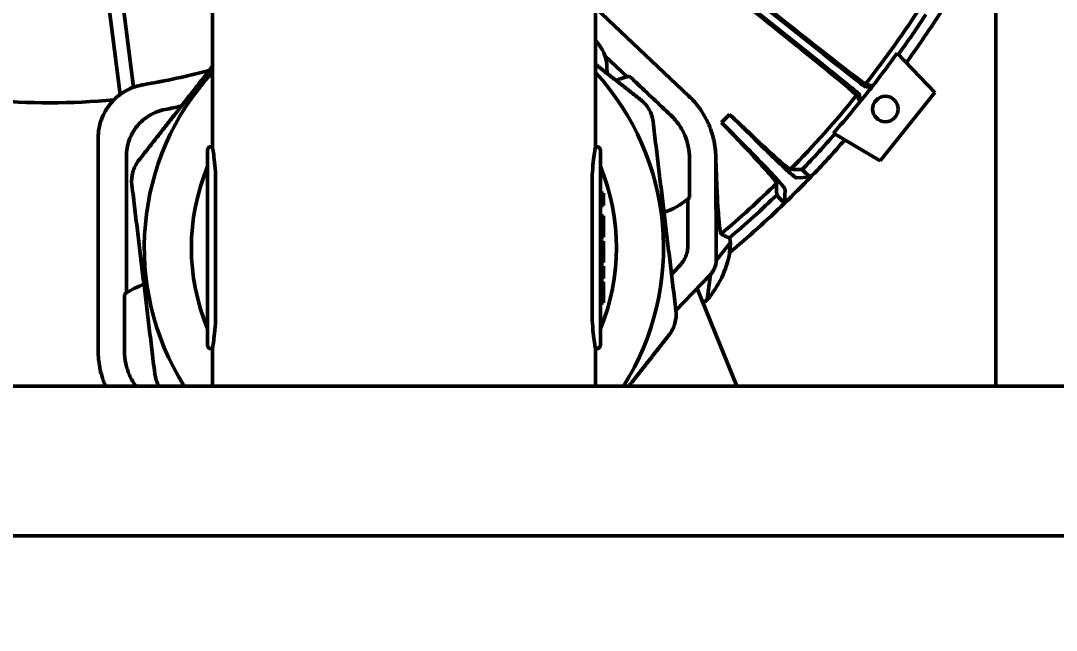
# Model space of a CAD drawing. Header units: inches. Extents: x 11 to 1621, y 11 to 1332.
# Drawn here: x 1087.19 to 1094.4, y 301.62 to 305.86 of the extents above; entities that cross this region are included whole.
import ezdxf

# ---------------------------------------------------------------- set-up
doc = ezdxf.new("R2010")
doc.units = ezdxf.units.IN
doc.header["$LTSCALE"] = 48
doc.header["$MEASUREMENT"] = 0
doc.layers.add('Dimension (ANSI)', color=7, linetype='Continuous', lineweight=25)
doc.layers.add('Visible (ANSI)', color=7, linetype='Continuous', lineweight=50)
doc.styles.add('Dimension Text', font='tahoma.ttf')
doc.dimstyles.new('ELC FT', dxfattribs={"dimscale": 48, "dimtxt": 0.12, "dimasz": 0.098425, "dimexe": 0.05, "dimexo": 0.1, "dimgap": 0.031496, "dimtad": 1, "dimdec": 5, "dimzin": 3, "dimdsep": 46, "dimlunit": 4, "dimtxsty": 'Dimension Text', "dimcen": 0.09, "dimdle": 0.5, "dimclrd": 5, "dimclre": 5, "dimclrt": 256, "dimadec": 1, "dimazin": 3, "dimtfac": 0.833333, "dimtofl": 0, "dimtmove": 0, "dimatfit": 3, "dimfxl": 0, "dimfrac": 2, "dimtolj": 1, "dimtzin": 0, "dimlwd": 25, "dimlwe": 25, "dimarcsym": 0})

# ---------------------------------------------------------------- blocks, each defined once
blk = doc.blocks.new('*D32')
at = {"layer": 'Defpoints', "color": 0, "linetype": 'Continuous', "transparency": 16777216}
for p in [(1009.1438, 460.8893), (1167.9445, 460.8893), (1018.5453, 291.4511)]:
    blk.add_point(p, dxfattribs=at)
at = {"layer": 'Dimension (ANSI)', "color": 5, "linetype": 'Continuous', "lineweight": 25, "transparency": 16777216}
for p, q in [((1163.1445, 460.8893), (1006.7438, 460.8893)), ((1009.1438, 296.1755), (1009.1438, 456.1649)), ((1013.7453, 291.4511), (1006.7438, 291.4511))]:
    blk.add_line(p, q, dxfattribs=at)
at = {"layer": 'Dimension (ANSI)', "color": 5, "linetype": 'Continuous', "transparency": 16777216}
for points in [[(1008.3564, 456.1649), (1009.9312, 456.1649), (1009.1438, 460.8893)], [(1008.3564, 296.1755), (1009.9312, 296.1755), (1009.1438, 291.4511)]]:
    blk.add_solid(points, dxfattribs=at)
at = {"layer": 'Dimension (ANSI)', "linetype": 'Continuous', "lineweight": 25, "transparency": 16777216, "insert": (1003.9957, 376.1702), "char_height": 5.76, "attachment_point": 5, "rotation": 90, "style": 'Dimension Text'}
blk.add_mtext('\\A1;14\'-1 7/16"', dxfattribs=at)
blk = doc.blocks.new('*D51')
at = {"layer": 'Defpoints', "color": 0, "linetype": 'Continuous', "transparency": 16777216}
for p in [(1146.447, 546.4511), (994.5453, 291.4511), (1018.5453, 291.4511)]:
    blk.add_point(p, dxfattribs=at)
at = {"layer": 'Dimension (ANSI)', "color": 5, "linetype": 'Continuous', "lineweight": 25, "transparency": 16777216}
for p, q in [((1141.647, 546.4511), (992.1453, 546.4511)), ((994.5453, 541.7267), (994.5453, 296.1755)), ((1013.7453, 291.4511), (992.1453, 291.4511))]:
    blk.add_line(p, q, dxfattribs=at)
at = {"layer": 'Dimension (ANSI)', "color": 5, "linetype": 'Continuous', "transparency": 16777216}
for points in [[(993.7579, 541.7267), (995.3327, 541.7267), (994.5453, 546.4511)], [(993.7579, 296.1755), (995.3327, 296.1755), (994.5453, 291.4511)]]:
    blk.add_solid(points, dxfattribs=at)
at = {"layer": 'Dimension (ANSI)', "linetype": 'Continuous', "lineweight": 25, "transparency": 16777216, "insert": (990.0336, 418.9511), "char_height": 5.76, "attachment_point": 5, "rotation": 90, "style": 'Dimension Text'}
blk.add_mtext('\\A1;21\'-3"', dxfattribs=at)

msp = doc.modelspace()

# ---------------------------------------------------------------- linework, layer by layer
at = {"layer": 'Visible (ANSI)'}
for p, q in [((1093.976979, 303.316653), (1093.976979, 335.716301)), ((1092.723541, 305.593746), (1091.27319, 306.750362)), ((1091.31001, 306.796534), (1092.760361, 305.639917)), ((1087.785998, 306.066574), (1087.878917, 305.346621)), ((1087.9717, 305.396585), (1087.883758, 306.077977)), ((1088.520331, 304.982896), (1088.520331, 306.080171)), ((1091.188628, 304.982896), (1091.188628, 306.080171)), ((1091.83912, 305.335092), (1091.188628, 305.948907)), ((1091.410275, 305.469103), (1091.254589, 305.616011)), ((1093.551922, 305.361162), (1093.290887, 305.634669)), ((1091.269005, 305.493836), (1091.268593, 305.533168)), ((1093.071163, 305.398281), (1093.118325, 305.404807)), ((1093.032411, 305.297074), (1093.028279, 305.344506)), ((1093.171446, 304.88406), (1093.551922, 305.361162)), ((1092.123185, 305.208142), (1092.122985, 305.207936)), ((1092.122985, 305.207936), (1092.298786, 305.034215)), ((1092.066772, 305.151729), (1092.066978, 305.151929)), ((1092.240699, 304.976128), (1092.066978, 305.151929)), ((1087.724861, 305.042179), (1087.724861, 303.560587)), ((1092.846711, 305.077689), (1093.171446, 304.88406)), ((1088.486331, 304.736802), (1088.486331, 304.958287)), ((1088.520331, 304.982896), (1088.51094, 304.982896)), ((1091.188628, 304.982896), (1091.198019, 304.982896)), ((1091.222628, 304.736802), (1091.222628, 304.958287)), ((1092.028724, 304.191242), (1092.027329, 304.899902)), ((1088.486331, 304.736802), (1088.486331, 303.82274)), ((1088.543224, 303.82274), (1088.543224, 304.736802)), ((1091.165735, 303.82274), (1091.165735, 304.736802)), ((1091.222628, 304.736802), (1091.222628, 303.82274)), ((1092.68577, 304.770096), (1092.586898, 304.765928)), ((1091.222628, 304.659455), (1091.243756, 304.659455)), ((1091.243756, 304.601751), (1091.243756, 304.659455)), ((1092.508986, 304.688016), (1092.504817, 304.589144)), ((1091.222628, 304.601751), (1091.243756, 304.601751)), ((1091.243756, 304.572899), (1091.243756, 304.601751)), ((1091.222628, 304.572899), (1091.243756, 304.572899)), ((1091.222628, 304.500769), (1091.243756, 304.500769)), ((1091.243756, 304.429146), (1091.243756, 304.500769)), ((1091.222628, 304.429146), (1091.243756, 304.429146)), ((1091.243756, 304.352903), (1091.243756, 304.429146)), ((1091.222628, 304.352903), (1091.243756, 304.352903)), ((1091.222628, 304.324051), (1091.243756, 304.324051)), ((1091.243756, 304.250287), (1091.243756, 304.324051)), ((1092.028724, 304.191242), (1092.129034, 304.316391)), ((1091.222628, 304.250287), (1091.243756, 304.250287)), ((1091.243756, 304.176185), (1091.243756, 304.250287)), ((1091.222628, 304.176185), (1091.243756, 304.176185)), ((1091.222628, 304.150939), (1091.243756, 304.150939)), ((1091.243756, 304.064383), (1091.243756, 304.150939)), ((1091.748955, 303.842879), (1091.989435, 304.093322)), ((1091.989435, 304.093322), (1091.966987, 303.91813)), ((1091.222628, 304.064383), (1091.243756, 304.064383)), ((1091.222628, 304.042749), (1091.243756, 304.042749)), ((1091.222628, 304.042745), (1091.243756, 304.042745)), ((1091.243756, 304.042745), (1091.243756, 304.042749)), ((1091.243756, 303.894878), (1091.243756, 304.042745)), ((1087.90819, 303.954953), (1087.90819, 303.560587)), ((1092.172095, 303.316653), (1091.896671, 303.996714)), ((1091.222628, 303.894878), (1091.243756, 303.894878)), ((1088.486331, 303.601255), (1088.486331, 303.82274)), ((1091.222628, 303.601255), (1091.222628, 303.82274)), ((1088.520331, 303.576646), (1088.51094, 303.576646)), ((1088.520331, 303.316653), (1088.520331, 303.576646)), ((1091.188628, 303.316653), (1091.188628, 303.576646)), ((1091.188628, 303.576646), (1091.198019, 303.576646)), ((1144.134479, 303.316653), (1082.856342, 303.316653)), ((1037.571979, 302.273462), (1144.134479, 302.273462))]:
    msp.add_line(p, q, dxfattribs=at)
msp.add_circle((1093.20778, 305.245345), 0.088583, dxfattribs=at)
for centre, radius, start, end in [((1087.390215, 309.884699), 7.362205, 326.8613105, 328.8529753), ((1087.390215, 309.884699), 7.224409, 321.8305819, 327.2540995), ((1087.390215, 309.884699), 7.283465, 324.219264, 326.867563), ((1087.390215, 309.884699), 7.362205, 324.1050933, 326.8613105), ((1090.999907, 305.530354), 0.268701, 0.6001756, 45.3844674), ((1087.390215, 309.884699), 7.27191, 321.9714278, 324.2362289), ((1087.186984, 310.464464), 5.121222, 279.585717, 284.8475966), ((1089.854479, 304.279771), 1.808125, 137.5496995, 212.1854339), ((1089.854479, 304.279771), 1.808125, 327.8145661, 42.4503005), ((1091.516148, 304.991808), 0.488896, 102.5066994, 112.1517697), ((1088.102705, 305.042179), 0.377844, 99.585717, 114.0040929), ((1087.390215, 309.884699), 7.27191, 320.885715, 321.9714278), ((1087.390215, 309.884699), 4.596457, 264.4333157, 275.5666843), ((1088.102705, 305.042179), 0.377844, 123.6207496, 134.3547842), ((1087.390215, 309.884699), 7.224409, 315.5520868, 321.026561), ((1088.102705, 305.042179), 0.377844, 144.7548238, 155.4546585), ((1091.427353, 304.89872), 0.599977, 27.4111741, 34.5139302), ((1087.390215, 309.884699), 7.27191, 318.6209139, 320.885715), ((1087.390215, 309.884699), 6.653662, 314.6589712, 315.3410288), ((1088.102705, 305.042179), 0.377844, 165.1969047, 180), ((1091.427353, 304.89872), 0.599977, 13.2598068, 20.6363316), ((1087.390215, 309.884699), 7.283465, 315.9874901, 318.6378789), ((1087.390215, 309.884699), 7.362205, 315.9958324, 318.7520495), ((1088.51094, 304.958287), 0.024609, 90, 180), ((1091.198019, 304.958287), 0.024609, 0, 90), ((1091.427353, 304.89872), 0.599977, 0.1128195, 5.5763028), ((1089.854479, 304.279771), 1.48, 157.5817765, 202.4182235), ((1089.854479, 304.279771), 1.48, 337.5817765, 22.4182235), ((1087.390215, 309.884699), 7.224409, 310.3054614, 314.4479132), ((1087.390215, 309.884699), 7.362205, 314.0041676, 315.9958324), ((1091.516148, 304.991808), 0.488896, 287.8592038, 310.0963412), ((1087.390215, 309.884699), 7.362205, 309.9849656, 314.0041676), ((1087.390215, 309.884699), 7.283465, 310.5249168, 314.0125099), ((1091.887748, 304.190964), 0.140977, 342.3271084, 350.1650202), ((1091.887748, 304.190964), 0.140977, 325.8611824, 333.5082307), ((1088.196194, 303.559892), 0.488896, 108.1474872, 124.1549552), ((1088.51094, 303.601255), 0.024609, 180, 270), ((1091.198019, 303.601255), 0.024609, 270, 0), ((1088.324838, 303.560587), 0.599977, 192.1477244, 199.2504804)]:
    msp.add_arc(centre, radius, start, end, dxfattribs=at)
for centre, major_axis, ratio, start_param, end_param in [((1092.720454, 305.589913), (-0.30781, 0.24547), 0.0124998, 3.15347525, 4.71233078), ((1092.763411, 305.643779), (0.30781, -0.24547), 0.0124998, 4.71244717, 6.27130271), ((1087.463955, 309.810959), (-4.631209, -4.631209), 0.99997868, 1.5647058, 1.57688685), ((1104.105378, 312.318432), (-9.000598, -12.931437), 0.63572295, 5.72773506, 5.73047507), ((1086.309703, 310.955024), (5.318733, -7.300998), 0.84997157, 0.0510516, 0.05592436)]:
    msp.add_ellipse(centre, major_axis=major_axis, ratio=ratio, start_param=start_param, end_param=end_param, dxfattribs=at)
for points, knots in [([(1093.069951, 305.420094), (1093.068714, 305.419373), (1093.053541, 305.429758), (1092.996839, 305.471713), (1092.954612, 305.503835), (1092.86417, 305.573759), (1092.797126, 305.625809), (1092.580185, 305.796495), (1092.463684, 305.888735), (1092.233757, 306.071679), (1092.107883, 306.172277), (1091.848273, 306.380831), (1091.688597, 306.509319), (1091.497269, 306.664622), (1091.438297, 306.712811), (1091.368758, 306.770425), (1091.349318, 306.786714), (1091.317311, 306.813981), (1091.305969, 306.823969), (1091.299084, 306.830425)], [-17.27333321, -17.27333321, -17.27333321, -17.27333321, -13.61559566, -13.61559566, -9.88285338, -9.88285338, -7.49084232, -7.49084232, -5.31755742, -5.31755742, -3.17115603, -3.17115603, -1.70257017, -1.70257017, -0.88983783, -0.88983783, -0.4653654, -0.4653654, 0, 0, 0, 0]), ([(1091.237717, 306.753473), (1091.245323, 306.748345), (1091.257123, 306.739853), (1091.28936, 306.715844), (1091.308658, 306.701224), (1091.376917, 306.648902), (1091.434144, 306.604413), (1091.655664, 306.43099), (1091.87034, 306.261062), (1092.09962, 306.079399), (1092.223845, 305.980444), (1092.450528, 305.799062), (1092.562913, 305.708696), (1092.765666, 305.544593), (1092.827284, 305.494047), (1092.910492, 305.425426), (1092.946607, 305.395155), (1092.994871, 305.353568), (1093.007151, 305.342138), (1093.006743, 305.340834)], [-3.77033534, -3.77033534, -3.77033534, -3.77033534, -3.70003746, -3.70003746, -3.63585737, -3.63585737, -3.51330002, -3.51330002, -3.22576149, -3.22576149, -2.67834819, -2.67834819, -2.13367201, -2.13367201, -1.55391744, -1.55391744, -0.77710111, -0.77710111, 0, 0, 0, 0]), ([(1091.844531, 304.629615), (1091.844451, 304.670255), (1091.844272, 304.76119), (1091.844096, 304.850426), (1091.84394, 304.929775), (1091.837437, 304.98617), (1091.812768, 305.063857), (1091.773311, 305.135704), (1091.736181, 305.180164), (1091.632991, 305.277536), (1091.53741, 305.367727), (1091.440712, 305.458972), (1091.426472, 305.47241)], [0.5977640464, 0.5977640464, 0.5977640464, 0.5977640464, 0.6082911369, 0.6215026907, 0.6215026907, 0.6296355728, 0.6377684549, 0.6459013371, 0.6540342192, 0.6540342192, 0.6825802431, 0.6875013944, 0.6875013944, 0.6875013944, 0.6875013944]), ([(1087.893495, 305.356817), (1087.901297, 305.362012), (1087.909275, 305.366905), (1087.9174, 305.371479), (1087.927713, 305.377284), (1087.938265, 305.382574), (1087.948997, 305.387346)], [0.29581201492, 0.29581201492, 0.29581201492, 0.29581201492, 0.2979097961, 0.2979097961, 0.2979097961, 0.30057204793, 0.30057204793, 0.30057204793, 0.30057204793]), ([(1087.724861, 305.042179), (1087.724861, 305.086371), (1087.740471, 305.1745), (1087.791029, 305.261617), (1087.828368, 305.30213), (1087.83622, 305.309932)], [0.875558315, 0.875558315, 0.875558315, 0.875558315, 0.930824186, 0.986090056, 1, 1, 1, 1]), ([(1087.794123, 305.260224), (1087.800599, 305.269402), (1087.807484, 305.278292), (1087.814753, 305.286848), (1087.82229, 305.295718), (1087.83024, 305.304228), (1087.838554, 305.312347)], [0.28548649071, 0.28548649071, 0.28548649071, 0.28548649071, 0.28797528113, 0.28797528113, 0.28797528113, 0.29055548978, 0.29055548978, 0.29055548978, 0.29055548978]), ([(1091.503683, 305.309908), (1091.527484, 305.291187), (1091.547539, 305.267536), (1091.576024, 305.217009), (1091.585878, 305.187607), (1091.589574, 305.157552)], [-1.202957606, -1.202957606, -1.202957606, -1.202957606, -0.981963958, -0.981963958, -0.76097031, -0.76097031, -0.76097031, -0.76097031]), ([(1091.83912, 305.335092), (1091.865582, 305.310122), (1091.891437, 305.28116), (1091.914984, 305.248285), (1091.917254, 305.245116), (1091.919502, 305.241911), (1091.921727, 305.238671)], [0.65381009188, 0.65381009188, 0.65381009188, 0.65381009188, 0.66194297401, 0.66194297401, 0.66194297401, 0.66272687405, 0.66272687405, 0.66272687405, 0.66272687405]), ([(1088.19107, 305.242041), (1088.152217, 305.234571), (1088.115661, 305.22034), (1088.082911, 305.200688), (1088.05016, 305.181036), (1088.021214, 305.155963), (1087.997278, 305.126851), (1087.973341, 305.097738), (1087.954412, 305.064587), (1087.941505, 305.028898), (1087.928598, 304.99321), (1087.921711, 304.954985), (1087.921711, 304.915961), (1087.921711, 304.603175), (1087.921711, 304.279466), (1087.921711, 303.964465)], [1, 1, 1, 1, 1.009934515, 1.009934515, 1.009934515, 1.01986903, 1.01986903, 1.01986903, 1.029803545, 1.029803545, 1.029803545, 1.03973806, 1.03973806, 1.03973806, 1.119364632, 1.119364632, 1.119364632, 1.119364632]), ([(1087.737402, 305.138717), (1087.740304, 305.14973), (1087.743713, 305.160644), (1087.74763, 305.171403), (1087.751042, 305.180777), (1087.75484, 305.190034), (1087.759005, 305.19914)], [0.27548411556, 0.27548411556, 0.27548411556, 0.27548411556, 0.27804076615, 0.27804076615, 0.27804076615, 0.28026820738, 0.28026820738, 0.28026820738, 0.28026820738]), ([(1091.959968, 305.174934), (1091.965955, 305.16341), (1091.971602, 305.151628), (1091.976857, 305.139638), (1091.981109, 305.129939), (1091.985103, 305.120103), (1091.988833, 305.110173)], [0.66757462767, 0.66757462767, 0.66757462767, 0.66757462767, 0.67007585613, 0.67007585613, 0.67007585613, 0.67209929895, 0.67209929895, 0.67209929895, 0.67209929895]), ([(1092.54763, 304.82573), (1092.544964, 304.823761), (1092.529739, 304.834237), (1092.475515, 304.879103), (1092.43577, 304.914218), (1092.358857, 304.98479), (1092.320962, 305.019898), (1092.221237, 305.114159), (1092.173115, 305.160105), (1092.123185, 305.208142)], [-4.10382819, -4.10382819, -4.10382819, -4.10382819, -2.71136213, -2.71136213, -1.28393417, -1.28393417, -0.5721615, -0.5721615, 0, 0, 0, 0]), ([(1092.066772, 305.151729), (1092.115236, 305.101356), (1092.161572, 305.052821), (1092.255874, 304.953033), (1092.291201, 304.9149), (1092.362214, 304.837453), (1092.397083, 304.797936), (1092.44098, 304.744733), (1092.451124, 304.729911), (1092.449184, 304.727284)], [-2.4097627, -2.4097627, -2.4097627, -2.4097627, -2.06119637, -2.06119637, -1.6328407, -1.6328407, -0.79942805, -0.79942805, 0, 0, 0, 0]), ([(1092.011335, 305.036335), (1092.012719, 305.030478), (1092.014011, 305.024623), (1092.015207, 305.018777), (1092.019461, 304.997987), (1092.022513, 304.977324), (1092.024491, 304.957021)], [0.67704052254, 0.67704052254, 0.67704052254, 0.67704052254, 0.67820873826, 0.67820873826, 0.67820873826, 0.68236389287, 0.68236389287, 0.68236389287, 0.68236389287]), ([(1092.298786, 305.034215), (1092.334899, 304.998529), (1092.37089, 304.963398), (1092.438632, 304.898119), (1092.469746, 304.868583), (1092.522907, 304.819081), (1092.544501, 304.79953), (1092.575641, 304.772722), (1092.584775, 304.765839), (1092.586898, 304.765928)], [0.00000002, 0.00000002, 0.00000002, 0.00000002, 0.38687657, 0.38687657, 0.7736841, 0.7736841, 1.15866729, 1.15866729, 1.54736568, 1.54736568, 1.54736568, 1.54736568]), ([(1088.543224, 304.736802), (1088.543224, 304.767779), (1088.542013, 304.800771), (1088.537666, 304.861382), (1088.534597, 304.889007), (1088.528859, 304.932626), (1088.525813, 304.951554), (1088.521519, 304.976691), (1088.520331, 304.982896), (1088.520331, 304.982896)], [0, 0, 0, 0, 0.236045438, 0.236045438, 0.472090877, 0.472090877, 0.7081268, 0.7081268, 0.944162722, 0.944162722, 0.944162722, 0.944162722]), ([(1091.165735, 304.736802), (1091.165735, 304.767779), (1091.166946, 304.800771), (1091.171293, 304.861382), (1091.174362, 304.889007), (1091.1801, 304.932626), (1091.183146, 304.951554), (1091.18744, 304.976691), (1091.188628, 304.982896), (1091.188628, 304.982896)], [-1.888325445, -1.888325445, -1.888325445, -1.888325445, -1.652280007, -1.652280007, -1.416234568, -1.416234568, -1.180198645, -1.180198645, -0.944162722, -0.944162722, -0.944162722, -0.944162722]), ([(1092.508986, 304.688016), (1092.509075, 304.690139), (1092.502192, 304.699273), (1092.475383, 304.730413), (1092.455833, 304.752007), (1092.406331, 304.805168), (1092.376795, 304.836283), (1092.311516, 304.904024), (1092.276385, 304.940015), (1092.240699, 304.976128)], [0.00000079, 0.00000079, 0.00000079, 0.00000079, 0.38870727, 0.38870727, 0.77369671, 0.77369671, 1.1605104, 1.1605104, 1.54739138, 1.54739138, 1.54739138, 1.54739138]), ([(1087.9599, 304.717517), (1087.956308, 304.747584), (1087.958851, 304.778489), (1087.974437, 304.834359), (1087.988259, 304.862118), (1088.006897, 304.885983)], [-1.202957606, -1.202957606, -1.202957606, -1.202957606, -0.981963958, -0.981963958, -0.76097031, -0.76097031, -0.76097031, -0.76097031]), ([(1092.027374, 304.876951), (1092.029306, 304.818104), (1092.031425, 304.761304), (1092.038959, 304.59046), (1092.043814, 304.523776), (1092.050495, 304.444717), (1092.053843, 304.415417), (1092.05941, 304.381685), (1092.061694, 304.374283), (1092.063414, 304.375316)], [-1.9662054, -1.9662054, -1.9662054, -1.9662054, -1.69967544, -1.69967544, -1.09701424, -1.09701424, -0.50311259, -0.50311259, 0, 0, 0, 0]), ([(1092.54763, 304.82573), (1092.561121, 304.825429), (1092.574598, 304.825137), (1092.588059, 304.824854), (1092.601519, 304.824572), (1092.614966, 304.824299), (1092.628396, 304.824035)], [0.000001, 0.000001, 0.000001, 0.000001, 2.30218978, 2.30218978, 2.30218978, 4.60438151, 4.60438151, 4.60438151, 4.60438151]), ([(1092.450879, 304.646518), (1092.450615, 304.659948), (1092.450342, 304.673395), (1092.450059, 304.686855), (1092.449777, 304.700315), (1092.449485, 304.713793), (1092.449184, 304.727284)], [0.000001, 0.000001, 0.000001, 0.000001, 2.30224542, 2.30224542, 2.30224542, 4.60448589, 4.60448589, 4.60448589, 4.60448589]), ([(1091.718362, 304.095232), (1091.737804, 304.115479), (1091.757286, 304.135768), (1091.784201, 304.163799), (1091.799302, 304.181942), (1091.81915, 304.218961), (1091.830118, 304.259149), (1091.831694, 304.282327), (1091.83157, 304.345467), (1091.831364, 304.449884), (1091.831153, 304.557312), (1091.831043, 304.612856), (1091.831033, 304.617821)], [0.5511381534, 0.5511381534, 0.5511381534, 0.5511381534, 0.5581080607, 0.5581080607, 0.5607451644, 0.563382268, 0.5660193717, 0.5686564754, 0.5686564754, 0.5818680292, 0.595079583, 0.5963779454, 0.5963779454, 0.5963779454, 0.5963779454]), ([(1092.063414, 304.375316), (1092.071998, 304.36969), (1092.08127, 304.364648), (1092.091188, 304.360165), (1092.101106, 304.355682), (1092.111675, 304.351756), (1092.122855, 304.348366)], [-4.60270949, -4.60270949, -4.60270949, -4.60270949, -2.30136679, -2.30136679, -2.30136679, -0.000001, -0.000001, -0.000001, -0.000001]), ([(1092.129034, 304.316391), (1092.128808, 304.311918), (1092.12813, 304.298369), (1092.124806, 304.268012), (1092.123124, 304.255874), (1092.121069, 304.243681)], [-0.282586215, -0.282586215, -0.282586215, -0.282586215, -0.112317009, -0.112317009, -0.000001, -0.000001, -0.000001, -0.000001]), ([(1092.124468, 304.246533), (1092.113308, 304.186045), (1092.094176, 304.1273), (1092.040989, 304.016385), (1092.007173, 303.96471), (1091.966987, 303.91813)], [0.000001, 0.000001, 0.000001, 0.000001, 0.468696787, 0.468696787, 0.937409256, 0.937409256, 0.937409256, 0.937409256]), ([(1092.022071, 304.148166), (1092.021013, 304.144816), (1092.019839, 304.141539), (1092.018541, 304.138314), (1092.017148, 304.134852), (1092.015612, 304.131449), (1092.013922, 304.128079)], [0.74334647622, 0.74334647622, 0.74334647622, 0.74334647622, 0.74446204304, 0.74446204304, 0.74446204304, 0.74565991022, 0.74565991022, 0.74565991022, 0.74565991022]), ([(1092.026653, 304.166884), (1092.026379, 304.165347), (1092.025114, 304.158876), (1092.023514, 304.152736), (1092.022071, 304.148166)], [-0.5664825907, -0.5664825907, -0.5664825907, -0.5664825907, -0.56601937169, -0.56449783485, -0.56449783485, -0.56449783485, -0.56449783485]), ([(1092.013922, 304.128079), (1092.01189, 304.124029), (1092.008852, 304.118636), (1092.005369, 304.113244), (1092.004431, 304.111848)], [-0.56218440084, -0.56218440084, -0.56218440084, -0.56218440084, -0.56074516436, -0.56024490818, -0.56024490818, -0.56024490818, -0.56024490818]), ([(1088.520331, 303.576646), (1088.520331, 303.576646), (1088.521519, 303.582851), (1088.525813, 303.607988), (1088.528859, 303.626916), (1088.534597, 303.670535), (1088.537666, 303.69816), (1088.542013, 303.758771), (1088.543224, 303.791763), (1088.543224, 303.82274)], [2.832488167, 2.832488167, 2.832488167, 2.832488167, 3.06852409, 3.06852409, 3.304560013, 3.304560013, 3.540605452, 3.540605452, 3.77665089, 3.77665089, 3.77665089, 3.77665089]), ([(1091.188628, 303.576646), (1091.188628, 303.576646), (1091.18744, 303.582851), (1091.183146, 303.607988), (1091.1801, 303.626916), (1091.174362, 303.670535), (1091.171293, 303.69816), (1091.166946, 303.758771), (1091.165735, 303.791763), (1091.165735, 303.82274)], [-2.832488167, -2.832488167, -2.832488167, -2.832488167, -2.596452245, -2.596452245, -2.360416322, -2.360416322, -2.124370883, -2.124370883, -1.888325445, -1.888325445, -1.888325445, -1.888325445]), ([(1091.749059, 303.842025), (1091.752651, 303.811958), (1091.750108, 303.781053), (1091.734522, 303.725183), (1091.7207, 303.697424), (1091.702062, 303.673559)], [-1.202957606, -1.202957606, -1.202957606, -1.202957606, -0.981963958, -0.981963958, -0.76097031, -0.76097031, -0.76097031, -0.76097031]), ([(1087.725159, 303.541683), (1087.724959, 303.547972), (1087.724861, 303.554267), (1087.724861, 303.560587)], [0.25013143294, 0.25013143294, 0.25013143294, 0.25013143294, 0.25793640512, 0.25793640512, 0.2579364052, 0.2579364052]), ([(1087.738295, 303.434332), (1087.737466, 303.438174), (1087.736678, 303.442009), (1087.735931, 303.445834), (1087.728181, 303.485522), (1087.724861, 303.524204), (1087.724861, 303.560587)], [1.14500537336, 1.14500537336, 1.14500537336, 1.14500537336, 1.1457892734, 1.1457892734, 1.1457892734, 1.15392215551, 1.15392215551, 1.15392215551, 1.15392215551]), ([(1087.90819, 303.560587), (1087.90819, 303.529128), (1087.915044, 303.47161), (1087.940219, 303.393604), (1087.967904, 303.34375), (1087.985469, 303.31888), (1087.987074, 303.316653)], [0.1539221555, 0.1539221555, 0.1539221555, 0.1539221555, 0.1620550377, 0.1701879198, 0.1783208019, 0.1791243654, 0.1791243654, 0.1791243654, 0.1791243654]), ([(1087.77667, 303.316653), (1087.775246, 303.319847), (1087.773852, 303.323052), (1087.772487, 303.326268), (1087.767373, 303.338319), (1087.762681, 303.350512), (1087.758408, 303.362776)], [1.13698896609, 1.13698896609, 1.13698896609, 1.13698896609, 1.13765639128, 1.13765639128, 1.13765639128, 1.14015761975, 1.14015761975, 1.14015761975, 1.14015761975]), ([(1088.147527, 303.316653), (1088.14741, 303.316858), (1088.147294, 303.317064), (1088.132935, 303.342533), (1088.123081, 303.371935), (1088.119385, 303.40199)], [-0.983762217, -0.983762217, -0.983762217, -0.983762217, -0.981963958, -0.981963958, -0.76097031, -0.76097031, -0.76097031, -0.76097031])]:
    msp.add_open_spline(points, degree=3, knots=knots, dxfattribs=at)
for points, weights in [([(1088.520331, 305.541081), (1088.270982, 305.222933), (1088.006897, 304.885983)], [1.76552955845, 1.7837226207, 1.71475118452]), ([(1091.503683, 305.309908), (1091.342098, 305.43655), (1091.188628, 305.556832)], [1.71475118452, 1.74714827424, 1.76031386684]), ([(1091.749059, 303.842025), (1091.669316, 304.499789), (1091.589574, 305.157552)], [1.7121167086, 1.82110030943, 1.7121167086]), ([(1087.9599, 304.717517), (1088.039643, 304.059753), (1088.119385, 303.40199)], [1.7121167086, 1.82110030943, 1.7121167086]), ([(1091.422336, 303.316653), (1091.558339, 303.490181), (1091.702062, 303.673559)], [1.76357655374, 1.75161172039, 1.71475118452])]:
    msp.add_rational_spline(points, weights, degree=2, dxfattribs=at)
for points in [[(1088.039785, 305.414747), (1088.194239, 305.440832), (1088.347633, 305.474035), (1088.499293, 305.514238)], [(1088.039785, 305.414747), (1088.19494, 305.44095), (1088.348227, 305.474187), (1088.499291, 305.514236)], [(1091.426472, 305.47241), (1091.420989, 305.471387), (1091.415592, 305.470283), (1091.410275, 305.469103)], [(1087.948997, 305.387346), (1087.978314, 305.40038), (1088.008977, 305.409544), (1088.039785, 305.414747)], [(1093.069951, 305.420094), (1093.086081, 305.414994), (1093.102206, 305.409898), (1093.118325, 305.404807)], [(1087.838554, 305.312347), (1087.855493, 305.328886), (1087.873945, 305.3438), (1087.893495, 305.356817)], [(1093.032411, 305.297074), (1093.023861, 305.311656), (1093.015305, 305.326243), (1093.006743, 305.340834)], [(1087.759005, 305.19914), (1087.768765, 305.220474), (1087.780545, 305.240981), (1087.794123, 305.260224)], [(1088.303968, 305.26502), (1088.266383, 305.256945), (1088.228746, 305.249285), (1088.19107, 305.242041)], [(1091.921727, 305.238671), (1091.935487, 305.218636), (1091.948364, 305.197269), (1091.959968, 305.174934)], [(1087.724861, 305.042179), (1087.724861, 305.074324), (1087.729025, 305.106936), (1087.737402, 305.138717)], [(1091.988833, 305.110173), (1091.997942, 305.085924), (1092.005477, 305.061111), (1092.011335, 305.036335)], [(1092.024491, 304.957021), (1092.026384, 304.937584), (1092.027292, 304.918477), (1092.027329, 304.899902)], [(1092.628396, 304.824035), (1092.647493, 304.806087), (1092.666618, 304.788107), (1092.68577, 304.770096)], [(1091.831033, 304.617821), (1091.835533, 304.621609), (1091.840032, 304.625536), (1091.844531, 304.629615)], [(1092.504817, 304.589144), (1092.486807, 304.608296), (1092.468827, 304.627421), (1092.450879, 304.646518)], [(1092.028724, 304.191242), (1092.028743, 304.181905), (1092.027936, 304.174097), (1092.026653, 304.166884)], [(1092.004431, 304.111848), (1092.000424, 304.105886), (1091.995691, 304.099836), (1091.989435, 304.093322)], [(1087.921711, 303.964465), (1087.917204, 303.961407), (1087.912697, 303.958239), (1087.90819, 303.954953)], [(1087.758408, 303.362776), (1087.750127, 303.386544), (1087.743424, 303.410574), (1087.738295, 303.434332)]]:
    msp.add_open_spline(points, degree=3, dxfattribs=at)

# ---------------------------------------------------------------- dimensions: what is measured, and where the dimension line sits
at = {"layer": 'Dimension (ANSI)', "color": 5, "linetype": 'Continuous', "lineweight": 25, "true_color": 0x0000ff}
for base, p1, p2, picture, middle in [((994.545281, 291.451101), (1146.446979, 546.451101), (1018.545281, 291.451101), '*D51', (994.545281, 418.951101)), ((1009.143755, 460.889261), (1018.545281, 291.451101), (1167.944479, 460.889261), '*D32', (1009.143755, 376.170181))]:
    dim = msp.add_linear_dim(base=base, p1=p1, p2=p2, angle=270, dimstyle='ELC FT', override={"dimgap": 0.031496, "dimdec": 5, "dimlfac": 1, "dimtol": 0, "dimlim": 0, "dimtp": 0, "dimtm": 0, "dimtdec": 2, "dimatfit": 1}, dxfattribs=at)
    dim.commit()
    dim.dimension.update_dxf_attribs({"geometry": picture, "text_midpoint": middle, "dimtype": 160})

doc.saveas('drawing.dxf')
